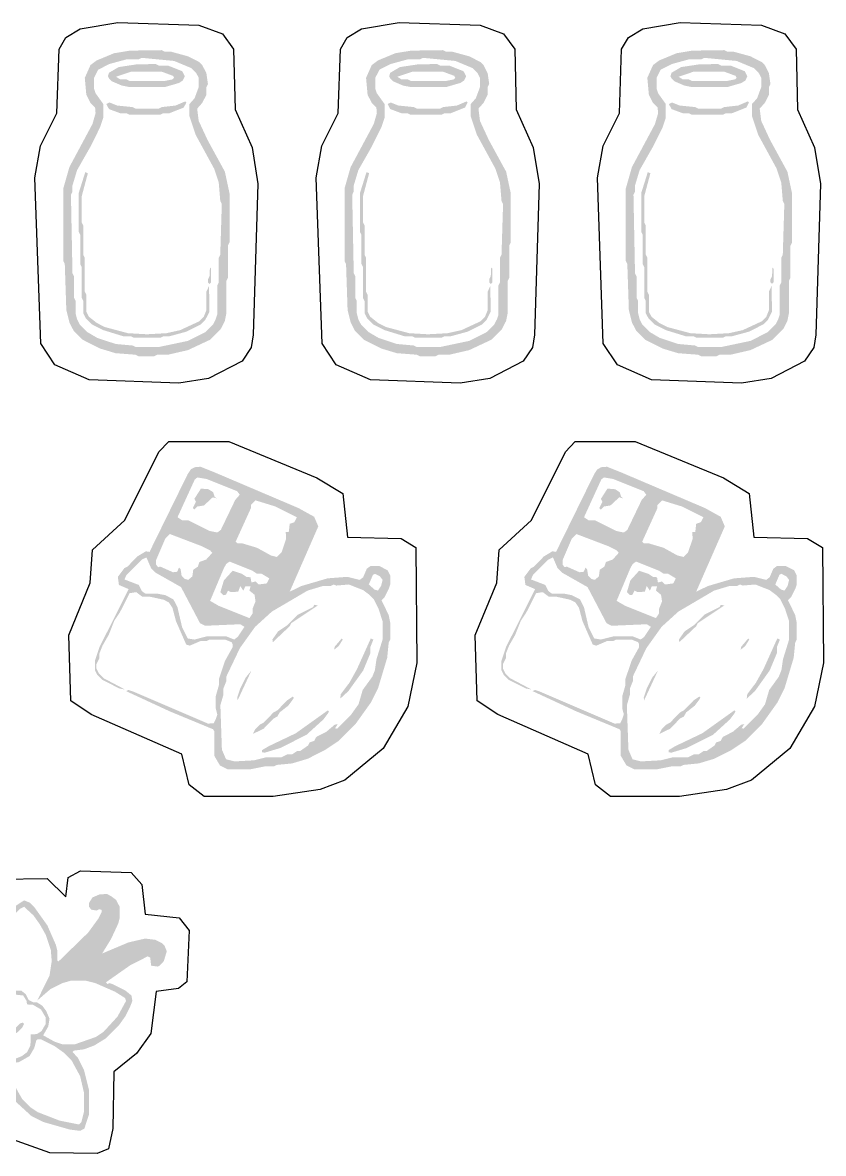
# Model space of a CAD drawing. Header units: millimetres. Extents: x 4 to 281, y 4 to 80.
# Drawn here: x 121.1 to 172.2, y 7.9 to 80.1 of the extents above; entities that cross this region are included whole.
import ezdxf

# ---------------------------------------------------------------- set-up
doc = ezdxf.new("R2010")
doc.units = ezdxf.units.MM
doc.layers.add('CUT', color=1, linetype='Continuous')
doc.layers.add('RASTER', color=7, linetype='Continuous')

msp = doc.modelspace()

# ---------------------------------------------------------------- hatches: boundary and pattern name
at = {"layer": 'RASTER'}
h = msp.add_hatch(color=7, dxfattribs=at)
h.paths.add_polyline_path([(127.972, 78.295), (130.006, 78.325), (130.202, 78.227), (130.595, 78.227), (131.676, 77.932), (132.393, 77.568), (132.59, 77.372), (132.855, 76.851), (132.953, 76.163), (132.855, 75.967), (132.855, 75.475), (132.59, 74.955), (132.266, 74.591), (132.364, 73.805), (132.924, 72.597), (134.034, 70.563), (134.329, 69.187), (134.329, 66.043), (134.231, 65.847), (134.231, 63.783), (134.132, 63.587), (134.132, 61.524), (134.034, 61.032), (133.769, 60.512), (133.081, 59.824), (131.676, 59.165), (130.399, 58.871), (129.711, 58.871), (129.515, 58.772), (128.532, 58.772), (128.336, 58.871), (127.058, 58.969), (126.076, 59.264), (124.965, 59.824), (124.376, 60.413), (124.111, 60.934), (123.914, 61.72), (123.816, 64.668), (123.718, 64.864), (123.718, 69.482), (124.111, 70.858), (125.584, 73.609), (125.781, 74.296), (125.751, 74.66), (125.457, 74.955), (125.191, 75.475), (125.093, 76.556), (125.457, 77.372), (125.85, 77.667), (126.96, 78.128)])
h.paths.add_polyline_path([(128.729, 77.834), (128.532, 77.735), (127.746, 77.735), (126.665, 77.441), (125.948, 77.077), (125.683, 76.556), (125.683, 75.868), (125.781, 75.574), (126.272, 74.886), (126.272, 74.002), (126.076, 73.412), (125.457, 72.164), (124.602, 70.661), (124.307, 69.679), (124.307, 69.286), (124.209, 69.089), (124.307, 64.078), (124.405, 63.882), (124.405, 62.506), (124.504, 62.31), (124.504, 61.524), (124.602, 61.13), (124.769, 60.806), (125.26, 60.315), (125.879, 59.951), (127.058, 59.558), (128.139, 59.46), (128.336, 59.362), (129.809, 59.362), (131.676, 59.755), (132.786, 60.315), (133.278, 60.806), (133.445, 61.13), (133.543, 61.425), (133.543, 63.292), (133.641, 63.489), (133.641, 65.061), (133.739, 65.257), (133.838, 68.499), (133.739, 68.696), (133.641, 69.875), (133.346, 70.759), (132.167, 72.921), (131.774, 74.1), (131.774, 74.886), (132.099, 75.249), (132.364, 75.967), (132.364, 76.556), (132.197, 76.88), (131.902, 77.175), (130.792, 77.637)])
h.paths.add_polyline_path([(128.365, 77.411), (129.613, 77.441), (129.809, 77.342), (130.399, 77.342), (131.313, 76.979), (131.48, 76.655), (131.352, 76.389), (131.116, 76.232), (130.202, 75.967), (127.943, 75.967), (127.451, 76.065), (126.832, 76.33), (126.636, 76.527), (126.567, 76.655), (126.636, 76.88), (127.255, 77.244)])
h.paths.add_polyline_path([(128.041, 76.949), (127.088, 76.625), (127.353, 76.458), (127.746, 76.458), (127.943, 76.36), (130.202, 76.36), (130.694, 76.458), (130.792, 76.556), (130.723, 76.684), (130.006, 76.949)])
h.paths.add_polyline_path([(131.509, 75.053), (131.578, 74.984), (131.411, 74.66), (130.497, 74.296), (130.104, 74.296), (129.908, 74.198), (127.943, 74.198), (127.746, 74.296), (127.353, 74.296), (126.636, 74.562), (126.469, 74.886), (126.665, 74.984), (127.156, 74.788), (128.139, 74.689), (128.336, 74.591), (129.809, 74.591), (130.006, 74.689), (130.89, 74.788)])
h.paths.add_polyline_path([(125.123, 70.533), (125.29, 70.465), (124.897, 68.991), (124.897, 67.32), (124.995, 67.124), (124.995, 65.257), (125.093, 65.061), (125.093, 62.899), (125.191, 62.703), (125.191, 61.622), (125.358, 61.298), (125.85, 60.905), (126.37, 60.639), (127.844, 60.246), (129.053, 60.177), (130.301, 60.246), (131.185, 60.443), (132.393, 61.003), (132.688, 61.298), (132.855, 61.72), (132.855, 62.899), (133.022, 63.263), (133.052, 61.622), (132.786, 61.101), (132.492, 60.806), (131.578, 60.344), (130.497, 60.05), (130.104, 60.05), (129.908, 59.951), (128.237, 59.951), (128.041, 60.05), (127.549, 60.05), (126.272, 60.443), (125.555, 60.806), (125.162, 61.199), (124.995, 61.524), (124.995, 62.31), (124.897, 62.506), (124.897, 64.471), (124.798, 64.668), (124.798, 66.534), (124.7, 66.731), (124.7, 69.187)])
h.paths.add_polyline_path([(133.081, 64.442), (133.15, 64.373), (133.15, 63.489), (133.052, 63.39), (132.953, 63.489), (132.953, 63.685), (133.052, 63.882)])
h = msp.add_hatch(color=7, dxfattribs=at)
h.paths.add_polyline_path([(145.924, 78.295), (147.958, 78.325), (148.154, 78.227), (148.547, 78.227), (149.628, 77.932), (150.345, 77.568), (150.542, 77.372), (150.807, 76.851), (150.905, 76.163), (150.807, 75.967), (150.807, 75.475), (150.542, 74.955), (150.218, 74.591), (150.316, 73.805), (150.876, 72.597), (151.986, 70.563), (152.281, 69.187), (152.281, 66.043), (152.183, 65.847), (152.183, 63.783), (152.084, 63.587), (152.084, 61.524), (151.986, 61.032), (151.721, 60.512), (151.033, 59.824), (149.628, 59.165), (148.351, 58.871), (147.663, 58.871), (147.467, 58.772), (146.484, 58.772), (146.287, 58.871), (145.01, 58.969), (144.028, 59.264), (142.917, 59.824), (142.328, 60.413), (142.063, 60.934), (141.866, 61.72), (141.768, 64.668), (141.67, 64.864), (141.67, 69.482), (142.063, 70.858), (143.536, 73.609), (143.733, 74.296), (143.703, 74.66), (143.409, 74.955), (143.143, 75.475), (143.045, 76.556), (143.409, 77.372), (143.802, 77.667), (144.912, 78.128)])
h.paths.add_polyline_path([(146.68, 77.834), (146.484, 77.735), (145.698, 77.735), (144.617, 77.441), (143.9, 77.077), (143.635, 76.556), (143.635, 75.868), (143.733, 75.574), (144.224, 74.886), (144.224, 74.002), (144.028, 73.412), (143.409, 72.164), (142.554, 70.661), (142.259, 69.679), (142.259, 69.286), (142.161, 69.089), (142.259, 64.078), (142.357, 63.882), (142.357, 62.506), (142.456, 62.31), (142.456, 61.524), (142.554, 61.13), (142.721, 60.806), (143.212, 60.315), (143.831, 59.951), (145.01, 59.558), (146.091, 59.46), (146.287, 59.362), (147.761, 59.362), (149.628, 59.755), (150.738, 60.315), (151.23, 60.806), (151.397, 61.13), (151.495, 61.425), (151.495, 63.292), (151.593, 63.489), (151.593, 65.061), (151.691, 65.257), (151.79, 68.499), (151.691, 68.696), (151.593, 69.875), (151.298, 70.759), (150.119, 72.921), (149.726, 74.1), (149.726, 74.886), (150.051, 75.249), (150.316, 75.967), (150.316, 76.556), (150.149, 76.88), (149.854, 77.175), (148.744, 77.637)])
h.paths.add_polyline_path([(146.317, 77.411), (147.565, 77.441), (147.761, 77.342), (148.351, 77.342), (149.265, 76.979), (149.432, 76.655), (149.304, 76.389), (149.068, 76.232), (148.154, 75.967), (145.894, 75.967), (145.403, 76.065), (144.784, 76.33), (144.588, 76.527), (144.519, 76.655), (144.588, 76.88), (145.207, 77.244)])
h.paths.add_polyline_path([(145.993, 76.949), (145.04, 76.625), (145.305, 76.458), (145.698, 76.458), (145.894, 76.36), (148.154, 76.36), (148.646, 76.458), (148.744, 76.556), (148.675, 76.684), (147.958, 76.949)])
h.paths.add_polyline_path([(149.461, 75.053), (149.53, 74.984), (149.363, 74.66), (148.449, 74.296), (148.056, 74.296), (147.86, 74.198), (145.894, 74.198), (145.698, 74.296), (145.305, 74.296), (144.588, 74.562), (144.421, 74.886), (144.617, 74.984), (145.108, 74.788), (146.091, 74.689), (146.287, 74.591), (147.761, 74.591), (147.958, 74.689), (148.842, 74.788)])
h.paths.add_polyline_path([(143.075, 70.533), (143.242, 70.465), (142.849, 68.991), (142.849, 67.32), (142.947, 67.124), (142.947, 65.257), (143.045, 65.061), (143.045, 62.899), (143.143, 62.703), (143.143, 61.622), (143.31, 61.298), (143.802, 60.905), (144.322, 60.639), (145.796, 60.246), (147.005, 60.177), (148.253, 60.246), (149.137, 60.443), (150.345, 61.003), (150.64, 61.298), (150.807, 61.72), (150.807, 62.899), (150.974, 63.263), (151.004, 61.622), (150.738, 61.101), (150.444, 60.806), (149.53, 60.344), (148.449, 60.05), (148.056, 60.05), (147.86, 59.951), (146.189, 59.951), (145.993, 60.05), (145.501, 60.05), (144.224, 60.443), (143.507, 60.806), (143.114, 61.199), (142.947, 61.524), (142.947, 62.31), (142.849, 62.506), (142.849, 64.471), (142.75, 64.668), (142.75, 66.534), (142.652, 66.731), (142.652, 69.187)])
h.paths.add_polyline_path([(151.033, 64.442), (151.102, 64.373), (151.102, 63.489), (151.004, 63.39), (150.905, 63.489), (150.905, 63.685), (151.004, 63.882)])
h = msp.add_hatch(color=7, dxfattribs=at)
h.paths.add_polyline_path([(163.876, 78.295), (165.91, 78.325), (166.106, 78.227), (166.499, 78.227), (167.58, 77.932), (168.297, 77.568), (168.494, 77.372), (168.759, 76.851), (168.857, 76.163), (168.759, 75.967), (168.759, 75.475), (168.494, 74.955), (168.17, 74.591), (168.268, 73.805), (168.828, 72.597), (169.938, 70.563), (170.233, 69.187), (170.233, 66.043), (170.135, 65.847), (170.135, 63.783), (170.036, 63.587), (170.036, 61.524), (169.938, 61.032), (169.673, 60.512), (168.985, 59.824), (167.58, 59.165), (166.303, 58.871), (165.615, 58.871), (165.418, 58.772), (164.436, 58.772), (164.239, 58.871), (162.962, 58.969), (161.98, 59.264), (160.869, 59.824), (160.28, 60.413), (160.015, 60.934), (159.818, 61.72), (159.72, 64.668), (159.622, 64.864), (159.622, 69.482), (160.015, 70.858), (161.488, 73.609), (161.685, 74.296), (161.655, 74.66), (161.361, 74.955), (161.095, 75.475), (160.997, 76.556), (161.361, 77.372), (161.754, 77.667), (162.864, 78.128)])
h.paths.add_polyline_path([(164.632, 77.834), (164.436, 77.735), (163.65, 77.735), (162.569, 77.441), (161.852, 77.077), (161.587, 76.556), (161.587, 75.868), (161.685, 75.574), (162.176, 74.886), (162.176, 74.002), (161.98, 73.412), (161.361, 72.164), (160.506, 70.661), (160.211, 69.679), (160.211, 69.286), (160.113, 69.089), (160.211, 64.078), (160.309, 63.882), (160.309, 62.506), (160.408, 62.31), (160.408, 61.524), (160.506, 61.13), (160.673, 60.806), (161.164, 60.315), (161.783, 59.951), (162.962, 59.558), (164.043, 59.46), (164.239, 59.362), (165.713, 59.362), (167.58, 59.755), (168.69, 60.315), (169.182, 60.806), (169.349, 61.13), (169.447, 61.425), (169.447, 63.292), (169.545, 63.489), (169.545, 65.061), (169.643, 65.257), (169.742, 68.499), (169.643, 68.696), (169.545, 69.875), (169.25, 70.759), (168.071, 72.921), (167.678, 74.1), (167.678, 74.886), (168.003, 75.249), (168.268, 75.967), (168.268, 76.556), (168.101, 76.88), (167.806, 77.175), (166.696, 77.637)])
h.paths.add_polyline_path([(164.269, 77.411), (165.517, 77.441), (165.713, 77.342), (166.303, 77.342), (167.217, 76.979), (167.384, 76.655), (167.256, 76.389), (167.02, 76.232), (166.106, 75.967), (163.846, 75.967), (163.355, 76.065), (162.736, 76.33), (162.54, 76.527), (162.471, 76.655), (162.54, 76.88), (163.159, 77.244)])
h.paths.add_polyline_path([(163.945, 76.949), (162.992, 76.625), (163.257, 76.458), (163.65, 76.458), (163.846, 76.36), (166.106, 76.36), (166.598, 76.458), (166.696, 76.556), (166.627, 76.684), (165.91, 76.949)])
h.paths.add_polyline_path([(167.413, 75.053), (167.482, 74.984), (167.315, 74.66), (166.401, 74.296), (166.008, 74.296), (165.812, 74.198), (163.846, 74.198), (163.65, 74.296), (163.257, 74.296), (162.54, 74.562), (162.373, 74.886), (162.569, 74.984), (163.06, 74.788), (164.043, 74.689), (164.239, 74.591), (165.713, 74.591), (165.91, 74.689), (166.794, 74.788)])
h.paths.add_polyline_path([(161.027, 70.533), (161.194, 70.465), (160.801, 68.991), (160.801, 67.32), (160.899, 67.124), (160.899, 65.257), (160.997, 65.061), (160.997, 62.899), (161.095, 62.703), (161.095, 61.622), (161.262, 61.298), (161.754, 60.905), (162.274, 60.639), (163.748, 60.246), (164.957, 60.177), (166.205, 60.246), (167.089, 60.443), (168.297, 61.003), (168.592, 61.298), (168.759, 61.72), (168.759, 62.899), (168.926, 63.263), (168.956, 61.622), (168.69, 61.101), (168.396, 60.806), (167.482, 60.344), (166.401, 60.05), (166.008, 60.05), (165.812, 59.951), (164.141, 59.951), (163.945, 60.05), (163.453, 60.05), (162.176, 60.443), (161.459, 60.806), (161.066, 61.199), (160.899, 61.524), (160.899, 62.31), (160.801, 62.506), (160.801, 64.471), (160.702, 64.668), (160.702, 66.534), (160.604, 66.731), (160.604, 69.187)])
h.paths.add_polyline_path([(168.985, 64.442), (169.054, 64.373), (169.054, 63.489), (168.956, 63.39), (168.857, 63.489), (168.857, 63.685), (168.956, 63.882)])
h = msp.add_hatch(color=7, dxfattribs=at)
h.paths.add_polyline_path([(132.115, 51.687), (132.477, 51.716), (133.453, 51.325), (138.727, 49.079), (139.733, 48.522), (139.997, 47.907), (138.171, 43.736), (138.923, 44.098), (140.583, 44.586), (141.853, 44.684), (142.634, 44.488), (142.859, 44.655), (143.093, 45.201), (143.318, 45.367), (143.904, 45.367), (144.421, 45.104), (144.587, 44.781), (144.587, 44.195), (144.49, 43.902), (144.226, 43.385), (144.031, 43.19), (144.49, 42.242), (144.587, 41.754), (144.587, 40.679), (144.49, 40.484), (144.392, 39.507), (143.806, 37.554), (143.347, 36.646), (142.37, 35.279), (141.296, 34.204), (140.417, 33.618), (139.313, 33.061), (138.337, 32.768), (137.36, 32.671), (137.165, 32.573), (136.579, 32.573), (135.602, 32.378), (134.235, 32.378), (133.717, 32.641), (133.356, 33.257), (133.356, 34.819), (133.287, 34.946), (130.523, 36.089), (127.72, 37.388), (127.886, 37.456), (128.179, 37.359), (132.965, 35.308), (133.326, 35.337), (133.453, 35.601), (133.551, 35.894), (133.453, 36.284), (133.453, 37.066), (133.649, 37.749), (133.649, 38.14), (134.039, 39.312), (134.528, 40.191), (134.528, 40.386), (134.459, 40.513), (134.039, 40.679), (133.063, 40.679), (132.867, 40.582), (132.477, 40.582), (131.793, 40.289), (131.568, 40.357), (130.914, 41.851), (130.689, 42.701), (130.455, 43.053), (130.133, 43.219), (129.254, 43.414), (128.765, 43.414), (128.375, 43.707), (127.955, 43.639), (127.329, 42.408), (126.978, 41.881), (126.617, 40.972), (126.226, 40.289), (126.031, 39.8), (126.031, 39.507), (125.835, 39.117), (125.835, 38.824), (126.001, 38.502), (126.294, 38.209), (127.662, 37.486), (127.3, 37.554), (126.197, 38.111), (125.904, 38.404), (125.738, 38.726), (125.738, 39.312), (126.031, 40.191), (127.886, 43.902), (127.271, 44.166), (127.203, 44.684), (127.622, 45.241), (127.818, 45.338), (128.443, 45.983), (128.99, 46.315), (129.224, 46.276), (131.666, 51.257), (131.861, 51.55)])
h.paths.add_polyline_path([(132.281, 51.032), (132.115, 50.905), (131.012, 48.493), (131.305, 48.297), (131.695, 48.297), (133.063, 47.614), (133.551, 47.516), (133.775, 47.682), (134.694, 49.596), (134.987, 49.929), (134.821, 50.153), (132.867, 50.934)])
h.paths.add_polyline_path([(132.506, 50.319), (132.994, 50.28), (133.287, 50.085), (133.385, 49.792), (133.522, 49.694), (133.258, 49.762), (132.701, 49.245), (132.281, 49.176), (132.086, 48.981), (131.988, 49.079), (132.184, 49.469), (132.086, 49.665)])
h.paths.add_polyline_path([(135.993, 49.567), (135.7, 49.274), (135.7, 49.079), (134.723, 46.93), (134.821, 46.832), (135.114, 46.832), (136.09, 46.539), (136.969, 46.051), (137.36, 45.953), (137.653, 46.246), (137.946, 47.125), (137.917, 47.545), (138.112, 47.545), (138.171, 48.073), (138.464, 48.171), (138.63, 48.493), (137.262, 49.176)])
h.paths.add_polyline_path([(130.523, 47.418), (130.23, 47.125), (129.644, 45.758), (129.644, 45.465), (129.771, 45.299), (129.908, 45.338), (130.719, 44.977), (130.982, 45.006), (131.109, 45.27), (131.207, 45.172), (131.275, 44.752), (131.471, 44.557), (131.695, 44.488), (131.959, 44.713), (132.017, 45.143), (132.31, 45.338), (132.408, 45.631), (132.838, 45.787), (133.229, 46.217), (133.092, 46.373), (132.574, 46.637)])
h.paths.add_polyline_path([(129.029, 45.924), (128.736, 45.787), (127.759, 44.811), (127.622, 44.518), (128.541, 44.166), (128.736, 43.776), (128.961, 43.609), (129.742, 43.609), (130.23, 43.512), (130.748, 43.248), (131.012, 42.73), (131.305, 41.461), (131.666, 40.748), (132.086, 40.679), (132.867, 40.875), (134.137, 40.875), (134.625, 40.679), (134.85, 40.846), (135.28, 41.49), (135.016, 41.656), (132.77, 41.558), (132.447, 41.725), (131.236, 44.029), (129.615, 44.948), (129.322, 45.241)])
h.paths.add_polyline_path([(134.332, 45.66), (134.108, 45.494), (133.942, 45.172), (133.092, 43.15), (133.649, 42.828), (135.602, 42.047), (135.797, 42.34), (135.797, 42.633), (135.993, 43.121), (135.924, 43.541), (135.602, 43.805), (135.67, 44.069), (135.338, 44.069), (135.211, 43.805), (135.016, 44.098), (134.889, 43.736), (134.43, 43.707), (134.235, 43.805), (134.108, 43.541), (133.942, 43.512), (133.746, 43.707), (133.971, 44.459), (134.528, 45.074), (135.114, 44.879), (135.407, 44.684), (135.67, 44.655), (135.729, 44.322), (135.993, 44.391), (136.188, 44.195), (136.705, 44.264), (136.872, 44.586), (136.383, 44.879), (136.09, 44.879), (135.797, 45.074)])
h.paths.add_polyline_path([(143.611, 44.879), (143.484, 44.811), (143.22, 44.195), (143.581, 43.873), (143.806, 43.805), (144.001, 44.098), (144.099, 44.488), (143.933, 44.713)])
h.paths.add_polyline_path([(140.974, 44.195), (140.778, 44.098), (140.29, 44.098), (139.313, 43.805), (137.038, 42.467), (135.963, 41.49), (134.987, 40.123), (134.137, 38.335), (134.137, 38.042), (133.942, 37.554), (133.942, 37.163), (133.746, 36.48), (133.844, 33.647), (134.108, 33.032), (134.654, 32.895), (135.895, 32.964), (136.676, 33.159), (137.653, 33.159), (138.044, 33.354), (138.337, 33.354), (138.63, 33.55), (138.825, 33.55), (139.343, 33.911), (139.44, 34.106), (139.733, 34.204), (139.87, 34.458), (140.515, 34.79), (141.042, 35.239), (141.237, 35.279), (141.071, 35.015), (141.198, 34.985), (142.077, 35.865), (142.566, 36.548), (142.829, 37.456), (143.445, 38.306), (143.611, 38.726), (143.708, 39.41), (144.099, 40.679), (144.099, 41.851), (143.835, 42.662), (143.542, 43.248), (143.249, 43.541), (142.859, 43.834), (141.95, 44.195), (141.14, 44.127)])
h.paths.add_polyline_path([(139.733, 42.897), (139.968, 42.857), (138.268, 41.725), (138.171, 41.529), (137.096, 40.513), (137.067, 40.679), (137.428, 41.197), (138.014, 41.588), (138.698, 42.271), (139.675, 42.76)])
h.paths.add_polyline_path([(141.491, 40.748), (141.56, 40.679), (141.296, 40.26), (141.003, 40.025), (141.042, 40.22)])
h.paths.add_polyline_path([(143.347, 40.748), (143.513, 40.679), (143.318, 40.191), (143.318, 39.8), (142.859, 38.697), (141.921, 37.388), (141.394, 36.9), (141.433, 37.193), (141.98, 37.916), (142.468, 38.795)])
h.paths.add_polyline_path([(135.729, 38.697), (134.85, 36.802), (134.821, 36.968), (135.016, 37.554), (135.377, 38.267)])
h.paths.add_polyline_path([(138.366, 37.037), (138.434, 36.968), (138.366, 36.841), (138.073, 36.451), (137.526, 36.021), (137.389, 35.767), (137.135, 35.63), (136.51, 34.985), (135.826, 34.653), (135.963, 34.946), (136.256, 35.239), (136.51, 35.376), (137.135, 36.021), (137.389, 36.158), (138.014, 36.802)])
h.paths.add_polyline_path([(140.612, 36.158), (140.681, 36.089), (140.612, 35.962), (140.319, 35.572), (139.245, 34.595), (137.555, 33.745), (136.579, 33.452), (136.412, 33.481), (136.412, 33.618), (136.842, 33.872), (138.561, 34.692)])
h = msp.add_hatch(color=7, dxfattribs=at)
h.paths.add_polyline_path([(158.061, 51.687), (158.422, 51.716), (159.399, 51.325), (164.673, 49.079), (165.679, 48.522), (165.943, 47.907), (164.116, 43.736), (164.868, 44.098), (166.529, 44.586), (167.798, 44.684), (168.58, 44.488), (168.804, 44.655), (169.039, 45.201), (169.263, 45.367), (169.849, 45.367), (170.367, 45.104), (170.533, 44.781), (170.533, 44.195), (170.435, 43.902), (170.172, 43.385), (169.976, 43.19), (170.435, 42.242), (170.533, 41.754), (170.533, 40.679), (170.435, 40.484), (170.338, 39.507), (169.752, 37.554), (169.293, 36.646), (168.316, 35.279), (167.242, 34.204), (166.363, 33.618), (165.259, 33.061), (164.282, 32.768), (163.306, 32.671), (163.11, 32.573), (162.524, 32.573), (161.548, 32.378), (160.18, 32.378), (159.663, 32.641), (159.301, 33.257), (159.301, 34.819), (159.233, 34.946), (156.469, 36.089), (153.666, 37.388), (153.832, 37.456), (154.125, 37.359), (158.911, 35.308), (159.272, 35.337), (159.399, 35.601), (159.497, 35.894), (159.399, 36.284), (159.399, 37.066), (159.594, 37.749), (159.594, 38.14), (159.985, 39.312), (160.473, 40.191), (160.473, 40.386), (160.405, 40.513), (159.985, 40.679), (159.008, 40.679), (158.813, 40.582), (158.422, 40.582), (157.739, 40.289), (157.514, 40.357), (156.86, 41.851), (156.635, 42.701), (156.401, 43.053), (156.078, 43.219), (155.199, 43.414), (154.711, 43.414), (154.32, 43.707), (153.9, 43.639), (153.275, 42.408), (152.924, 41.881), (152.562, 40.972), (152.172, 40.289), (151.976, 39.8), (151.976, 39.507), (151.781, 39.117), (151.781, 38.824), (151.947, 38.502), (152.24, 38.209), (153.607, 37.486), (153.246, 37.554), (152.142, 38.111), (151.849, 38.404), (151.683, 38.726), (151.683, 39.312), (151.976, 40.191), (153.832, 43.902), (153.217, 44.166), (153.148, 44.684), (153.568, 45.241), (153.764, 45.338), (154.389, 45.983), (154.936, 46.315), (155.17, 46.276), (157.612, 51.257), (157.807, 51.55)])
h.paths.add_polyline_path([(158.227, 51.032), (158.061, 50.905), (156.957, 48.493), (157.25, 48.297), (157.641, 48.297), (159.008, 47.614), (159.497, 47.516), (159.721, 47.682), (160.639, 49.596), (160.932, 49.929), (160.766, 50.153), (158.813, 50.934)])
h.paths.add_polyline_path([(158.452, 50.319), (158.94, 50.28), (159.233, 50.085), (159.331, 49.792), (159.467, 49.694), (159.204, 49.762), (158.647, 49.245), (158.227, 49.176), (158.032, 48.981), (157.934, 49.079), (158.129, 49.469), (158.032, 49.665)])
h.paths.add_polyline_path([(161.938, 49.567), (161.645, 49.274), (161.645, 49.079), (160.669, 46.93), (160.766, 46.832), (161.059, 46.832), (162.036, 46.539), (162.915, 46.051), (163.306, 45.953), (163.599, 46.246), (163.892, 47.125), (163.862, 47.545), (164.058, 47.545), (164.116, 48.073), (164.409, 48.171), (164.575, 48.493), (163.208, 49.176)])
h.paths.add_polyline_path([(156.469, 47.418), (156.176, 47.125), (155.59, 45.758), (155.59, 45.465), (155.717, 45.299), (155.854, 45.338), (156.664, 44.977), (156.928, 45.006), (157.055, 45.27), (157.153, 45.172), (157.221, 44.752), (157.416, 44.557), (157.641, 44.488), (157.905, 44.713), (157.963, 45.143), (158.256, 45.338), (158.354, 45.631), (158.784, 45.787), (159.174, 46.217), (159.038, 46.373), (158.52, 46.637)])
h.paths.add_polyline_path([(154.975, 45.924), (154.682, 45.787), (153.705, 44.811), (153.568, 44.518), (154.486, 44.166), (154.682, 43.776), (154.906, 43.609), (155.688, 43.609), (156.176, 43.512), (156.694, 43.248), (156.957, 42.73), (157.25, 41.461), (157.612, 40.748), (158.032, 40.679), (158.813, 40.875), (160.083, 40.875), (160.571, 40.679), (160.796, 40.846), (161.225, 41.49), (160.962, 41.656), (158.715, 41.558), (158.393, 41.725), (157.182, 44.029), (155.561, 44.948), (155.268, 45.241)])
h.paths.add_polyline_path([(160.278, 45.66), (160.053, 45.494), (159.887, 45.172), (159.038, 43.15), (159.594, 42.828), (161.548, 42.047), (161.743, 42.34), (161.743, 42.633), (161.938, 43.121), (161.87, 43.541), (161.548, 43.805), (161.616, 44.069), (161.284, 44.069), (161.157, 43.805), (160.962, 44.098), (160.835, 43.736), (160.376, 43.707), (160.18, 43.805), (160.053, 43.541), (159.887, 43.512), (159.692, 43.707), (159.917, 44.459), (160.473, 45.074), (161.059, 44.879), (161.352, 44.684), (161.616, 44.655), (161.675, 44.322), (161.938, 44.391), (162.134, 44.195), (162.651, 44.264), (162.817, 44.586), (162.329, 44.879), (162.036, 44.879), (161.743, 45.074)])
h.paths.add_polyline_path([(169.556, 44.879), (169.429, 44.811), (169.166, 44.195), (169.527, 43.873), (169.752, 43.805), (169.947, 44.098), (170.045, 44.488), (169.879, 44.713)])
h.paths.add_polyline_path([(166.919, 44.195), (166.724, 44.098), (166.236, 44.098), (165.259, 43.805), (162.983, 42.467), (161.909, 41.49), (160.932, 40.123), (160.083, 38.335), (160.083, 38.042), (159.887, 37.554), (159.887, 37.163), (159.692, 36.48), (159.79, 33.647), (160.053, 33.032), (160.6, 32.895), (161.841, 32.964), (162.622, 33.159), (163.599, 33.159), (163.989, 33.354), (164.282, 33.354), (164.575, 33.55), (164.771, 33.55), (165.288, 33.911), (165.386, 34.106), (165.679, 34.204), (165.816, 34.458), (166.46, 34.79), (166.988, 35.239), (167.183, 35.279), (167.017, 35.015), (167.144, 34.985), (168.023, 35.865), (168.511, 36.548), (168.775, 37.456), (169.39, 38.306), (169.556, 38.726), (169.654, 39.41), (170.045, 40.679), (170.045, 41.851), (169.781, 42.662), (169.488, 43.248), (169.195, 43.541), (168.804, 43.834), (167.896, 44.195), (167.085, 44.127)])
h.paths.add_polyline_path([(165.679, 42.897), (165.913, 42.857), (164.214, 41.725), (164.116, 41.529), (163.042, 40.513), (163.013, 40.679), (163.374, 41.197), (163.96, 41.588), (164.644, 42.271), (165.62, 42.76)])
h.paths.add_polyline_path([(167.437, 40.748), (167.505, 40.679), (167.242, 40.26), (166.949, 40.025), (166.988, 40.22)])
h.paths.add_polyline_path([(169.293, 40.748), (169.459, 40.679), (169.263, 40.191), (169.263, 39.8), (168.804, 38.697), (167.867, 37.388), (167.339, 36.9), (167.378, 37.193), (167.925, 37.916), (168.414, 38.795)])
h.paths.add_polyline_path([(161.675, 38.697), (160.796, 36.802), (160.766, 36.968), (160.962, 37.554), (161.323, 38.267)])
h.paths.add_polyline_path([(164.312, 37.037), (164.38, 36.968), (164.312, 36.841), (164.019, 36.451), (163.472, 36.021), (163.335, 35.767), (163.081, 35.63), (162.456, 34.985), (161.772, 34.653), (161.909, 34.946), (162.202, 35.239), (162.456, 35.376), (163.081, 36.021), (163.335, 36.158), (163.96, 36.802)])
h.paths.add_polyline_path([(166.558, 36.158), (166.626, 36.089), (166.558, 35.962), (166.265, 35.572), (165.191, 34.595), (163.501, 33.745), (162.524, 33.452), (162.358, 33.481), (162.358, 33.618), (162.788, 33.872), (164.507, 34.692)])
h = msp.add_hatch(color=7, dxfattribs=at)
h.paths.add_polyline_path([(126.04, 24.401), (126.504, 24.426), (126.772, 24.288), (127.097, 24.044), (127.317, 23.612), (127.317, 22.88), (127.236, 22.555), (126.772, 21.555), (126.203, 20.627), (127.886, 21.335), (128.944, 21.579), (129.594, 21.498), (130.025, 21.278), (130.188, 21.115), (130.326, 20.766), (130.139, 20.139), (129.863, 19.847), (129.757, 19.79), (129.326, 19.847), (129.269, 20.359), (129.106, 20.44), (128.025, 19.895), (126.447, 18.789), (126.528, 18.675), (126.666, 18.732), (126.91, 18.651), (127.667, 18.269), (128.073, 17.943), (128.13, 17.593), (127.968, 17.187), (127.667, 16.593), (127.26, 16.024), (126.447, 15.21), (125.69, 14.747), (125.039, 14.503), (124.389, 14.421), (124.307, 14.34), (124.657, 13.958), (125.039, 13.201), (125.365, 11.9), (125.365, 10.354), (125.064, 9.435), (124.795, 9.297), (124.145, 9.378), (122.437, 9.866), (121.68, 10.249), (120.704, 11.143), (120.403, 11.656), (120.184, 12.282), (119.452, 11.143), (118.638, 10.574), (117.719, 10.11), (116.092, 9.704), (115.604, 9.704), (115.222, 10.086), (114.848, 9.728), (114.628, 9.378), (114.71, 9.053), (114.653, 8.703), (114.222, 8.402), (113.79, 8.541), (113.49, 8.972), (113.49, 9.541), (113.652, 10.029), (114.197, 10.948), (114.897, 11.713), (115.092, 12.038), (114.929, 12.006), (114.002, 11.387), (113.246, 11.005), (112.432, 10.761), (111.7, 10.761), (111.188, 10.981), (110.862, 11.387), (110.724, 11.819), (110.862, 12.331), (110.992, 12.526), (111.212, 12.632), (111.456, 12.713), (111.725, 12.575), (112.001, 12.038), (112.107, 11.981), (113.107, 12.607), (114.197, 13.47), (113.734, 13.364), (113.327, 13.364), (113.164, 13.283), (111.944, 13.283), (111.025, 13.665), (110.724, 14.177), (110.724, 14.584), (110.862, 14.852), (111.106, 15.096), (111.375, 15.153), (111.643, 15.015), (111.838, 14.56), (111.944, 14.503), (112.351, 14.503), (113.571, 14.828), (115.035, 15.397), (115.442, 15.641), (115.011, 15.942), (114.36, 16.593), (113.953, 17.162), (113.652, 17.675), (113.327, 18.488), (113.384, 19.001), (113.79, 19.326), (114.303, 19.546), (115.035, 19.79), (115.848, 19.952), (116.987, 19.952), (117.8, 19.708), (118.589, 19.326), (118.532, 20.44), (118.776, 21.254), (119.159, 22.01), (119.484, 22.498), (120.379, 23.474), (121.217, 24.019), (121.566, 23.881), (121.892, 23.556), (122.705, 22.417), (123.25, 21.172), (123.331, 20.847), (123.331, 20.196), (123.413, 20.115), (125.308, 21.961), (125.959, 22.856), (126.178, 23.287), (126.154, 23.425), (126.016, 23.45), (125.853, 23.368), (125.503, 23.425), (125.365, 23.612), (125.365, 23.856), (125.584, 24.206)])
h.paths.add_polyline_path([(121.217, 23.612), (120.948, 23.474), (120.053, 22.579), (119.565, 21.929), (119.102, 21.01), (118.858, 19.79), (118.939, 19.627), (118.939, 19.139), (119.24, 18.382), (119.834, 18.244), (120.159, 18.081), (120.566, 18.244), (121.054, 18.244), (121.322, 18.025), (121.518, 17.65), (121.786, 17.512), (122.03, 17.512), (122.38, 17.293), (122.624, 16.967), (122.843, 16.455), (122.762, 15.967), (122.437, 15.397), (123.169, 14.991), (123.657, 14.828), (124.47, 14.828), (125.796, 15.292), (126.284, 15.617), (127.179, 16.593), (127.724, 17.593), (127.667, 17.781), (127.016, 18.187), (125.772, 18.732), (125.121, 18.895), (124.226, 18.895), (123.657, 18.732), (122.9, 18.35), (122.054, 17.618), (122.843, 19.22), (122.982, 20.139), (122.925, 20.847), (122.599, 21.823), (122.217, 22.498), (121.81, 23.067)])
h.paths.add_polyline_path([(116.092, 19.627), (115.93, 19.546), (115.198, 19.464), (114.466, 19.22), (113.709, 18.838), (113.652, 18.651), (113.734, 18.407), (114.197, 17.488), (114.523, 17), (115.255, 16.268), (115.58, 16.024), (116.336, 15.641), (116.906, 15.479), (118.126, 15.479), (118.232, 15.536), (118.451, 16.048), (118.451, 16.292), (118.288, 16.78), (118.37, 17.268), (118.589, 17.781), (118.964, 18.138), (119.02, 18.244), (118.964, 18.35), (118.476, 18.919), (117.475, 19.464), (116.824, 19.627)])
h.paths.add_polyline_path([(119.509, 18.244), (118.996, 18.025), (118.833, 17.862), (118.532, 17.187), (118.532, 16.699), (118.858, 16.129), (118.451, 15.56), (118.451, 14.828), (118.671, 14.397), (119.02, 14.177), (119.264, 14.177), (119.753, 14.503), (120.135, 14.072), (120.403, 13.933), (120.729, 13.933), (121.078, 14.072), (121.404, 14.316), (121.623, 14.747), (121.648, 15.454), (122.03, 15.479), (122.331, 15.666), (122.599, 16.129), (122.599, 16.536), (122.298, 17.049), (121.786, 17.349), (121.404, 17.374), (121.379, 17.593), (121.16, 17.943), (120.647, 18), (120.265, 17.699), (119.858, 18.106)])
h.paths.add_polyline_path([(119.94, 16.674), (120.159, 16.699), (120.241, 16.617), (119.915, 16.129), (119.915, 15.723), (120.078, 15.56), (120.509, 15.698), (120.948, 16.154), (121.135, 16.211), (121.217, 16.129), (121.078, 15.861), (120.834, 15.617), (120.241, 15.235), (119.997, 15.235), (119.777, 15.34), (119.671, 15.56), (119.671, 16.211)])
h.paths.add_polyline_path([(117.963, 15.235), (116.881, 14.69), (116.149, 13.958), (115.686, 13.12), (115.442, 12.144), (115.442, 10.924), (115.523, 10.517), (115.767, 10.11), (116.092, 10.11), (117.15, 10.354), (118.044, 10.68), (118.72, 11.062), (119.289, 11.55), (119.997, 12.713), (120.159, 13.201), (120.184, 13.632), (119.891, 13.828), (119.671, 14.096), (119.346, 13.933), (118.939, 13.933), (118.671, 14.072), (118.288, 14.503), (118.183, 15.21)])
h.paths.add_polyline_path([(122.111, 15.153), (122.006, 15.096), (121.867, 14.584), (121.566, 14.072), (120.891, 13.689), (120.541, 13.632), (120.485, 13.527), (120.428, 13.258), (120.485, 12.713), (120.729, 11.981), (121.111, 11.306), (121.599, 10.818), (122.087, 10.493), (123.494, 9.948), (124.714, 9.704), (124.877, 9.866), (125.039, 10.517), (125.039, 11.737), (124.795, 12.795), (124.25, 13.795), (123.762, 14.283), (123.193, 14.69), (122.274, 15.153)])

# ---------------------------------------------------------------- linework, layer by layer
at = {"layer": 'CUT'}
for points in [[(127.196, 80.084), (132.37, 79.916), (133.875, 79.373), (134.583, 78.39), (134.682, 74.544), (135.769, 72.106), (136.137, 69.786), (135.842, 60.135), (135.718, 59.331), (135.131, 58.45), (132.996, 57.363), (131.095, 57.062), (125.367, 57.27), (123.183, 58.221), (122.285, 59.594), (121.909, 70.179), (122.269, 72.218), (123.316, 74.302), (123.454, 78.394), (123.892, 79.132), (124.799, 79.684)], [(145.148, 80.084), (150.322, 79.916), (151.827, 79.373), (152.535, 78.39), (152.634, 74.544), (153.721, 72.106), (154.089, 69.786), (153.794, 60.135), (153.67, 59.331), (153.083, 58.45), (150.948, 57.363), (149.047, 57.062), (143.319, 57.27), (141.135, 58.221), (140.237, 59.594), (139.861, 70.179), (140.221, 72.218), (141.268, 74.302), (141.406, 78.394), (141.844, 79.132), (142.751, 79.684)], [(163.1, 80.084), (168.274, 79.916), (169.779, 79.373), (170.487, 78.39), (170.586, 74.544), (171.673, 72.106), (172.041, 69.786), (171.746, 60.135), (171.622, 59.331), (171.035, 58.45), (168.9, 57.363), (166.999, 57.062), (161.271, 57.27), (159.087, 58.221), (158.189, 59.594), (157.813, 70.179), (158.173, 72.218), (159.22, 74.302), (159.358, 78.394), (159.796, 79.132), (160.703, 79.684)], [(130.455, 53.328), (134.281, 53.338), (139.903, 50.999), (141.552, 50.001), (141.859, 47.211), (145.282, 47.135), (146.228, 46.559), (146.287, 39.201), (145.714, 36.411), (144.147, 33.713), (141.698, 31.701), (140.11, 31.092), (137.106, 30.648), (132.703, 30.658), (131.748, 31.4), (131.284, 33.354), (125.506, 35.899), (124.196, 36.756), (124.066, 40.968), (125.436, 44.296), (125.595, 46.419), (127.657, 48.303), (129.823, 52.675)], [(156.401, 53.328), (160.227, 53.338), (165.849, 50.999), (167.498, 50.001), (167.805, 47.211), (171.227, 47.135), (172.174, 46.559), (172.233, 39.201), (171.659, 36.411), (170.092, 33.713), (167.644, 31.701), (166.056, 31.092), (163.052, 30.648), (158.648, 30.658), (157.694, 31.4), (157.23, 33.354), (151.451, 35.899), (150.142, 36.756), (150.012, 40.968), (151.382, 44.296), (151.54, 46.419), (153.603, 48.303), (155.769, 52.675)]]:
    msp.add_lwpolyline(points, close=True, dxfattribs=at)
msp.add_lwpolyline([(119.623, 25.368), (122.695, 25.418), (123.88, 24.255), (124.033, 25.472), (124.811, 25.898), (128.047, 25.798), (128.734, 25.038), (128.954, 23.136), (131.106, 22.905), (131.751, 22.096), (131.616, 18.808), (131.073, 18.398), (129.652, 18.188), (129.312, 15.516), (128.394, 14.245), (126.949, 13.07), (126.885, 9.444), (126.606, 8.156), (125.879, 7.858), (122.859, 7.899), (119.875, 8.956)], dxfattribs=at)

doc.saveas('drawing.dxf')
